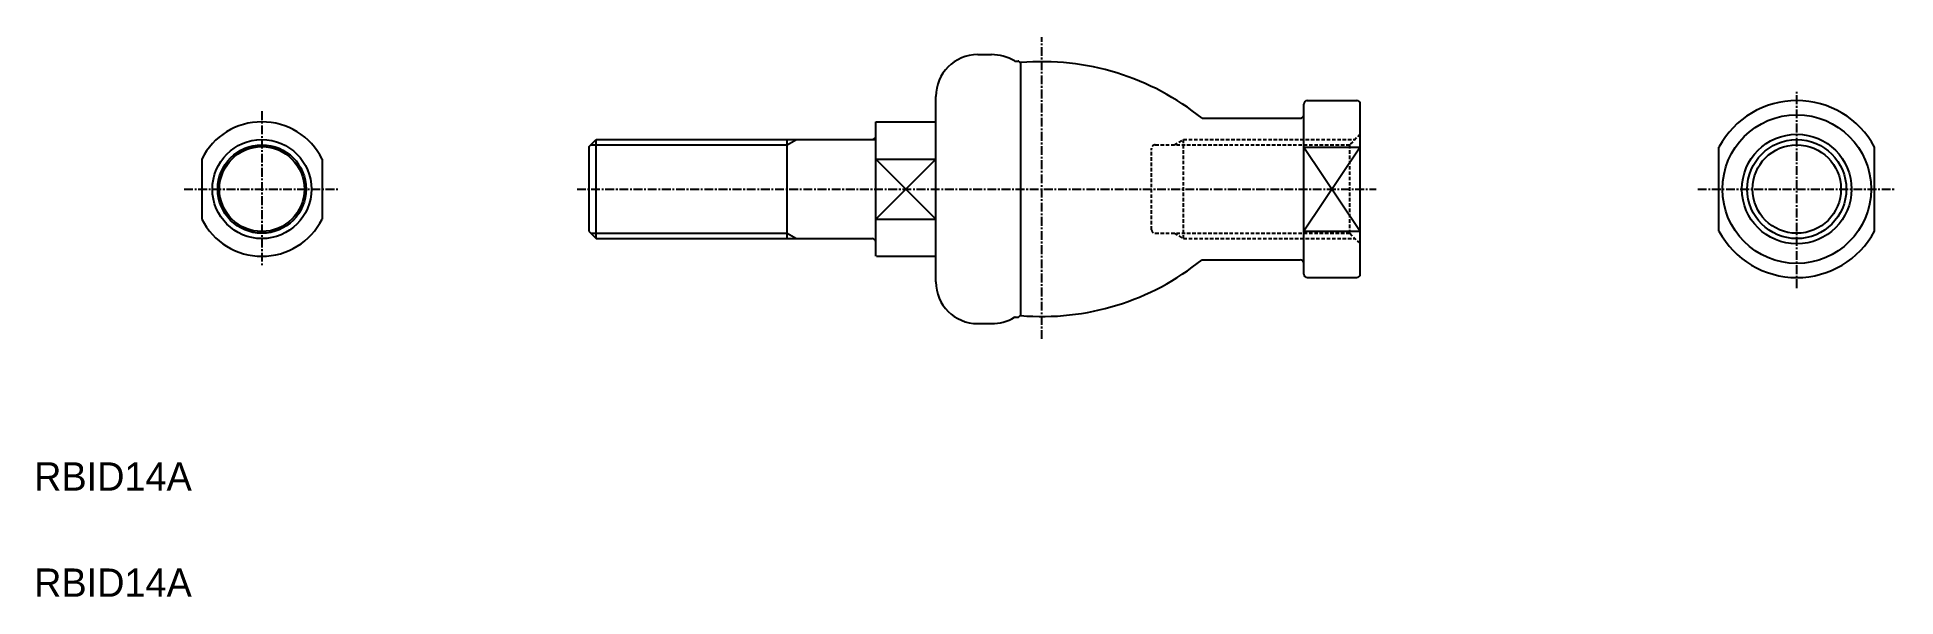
# Model space of a CAD drawing. Extents: x 17 to 279, y 88 to 167.
import ezdxf

# ---------------------------------------------------------------- set-up
doc = ezdxf.new("R2010")
doc.units = 0
doc.linetypes.add('CENTER', pattern=[2, 1.25, -0.25, 0.25, -0.25])
doc.linetypes.add('DASHED', pattern=[0.75, 0.5, -0.25])
doc.layers.get('0').update_dxf_attribs({"linetype": 'CONTINUOUS'})
doc.layers.add('CENTER', color=1, linetype='CENTER')

msp = doc.modelspace()

# ---------------------------------------------------------------- linework, layer by layer
at = {"color": 7, "linetype": 'CONTINUOUS'}
for p, q in [((149.63, 164.17), (151.57, 164.17)), ((154.92, 163.25), (155.36, 163.25)), ((155.71, 127.29), (155.71, 163.04)), ((143.71, 132.08), (143.71, 158.25)), ((196.21, 157.67), (203.21, 157.67)), ((181.34, 155.17), (195.21, 155.17)), ((195.71, 133.17), (195.71, 157.17)), ((195.71, 155.67), (195.71, 157.17)), ((195.71, 155.67), (195.71, 155.67)), ((203.71, 133.17), (203.71, 157.17)), ((135.21, 135.67), (135.21, 154.67)), ((135.21, 154.67), (143.51, 154.67)), ((94.71, 151.17), (95.71, 152.17)), ((94.71, 139.17), (94.71, 151.17)), ((95.71, 138.17), (95.71, 152.17)), ((95.71, 152.17), (135.21, 152.17)), ((122.71, 138.17), (122.71, 152.17)), ((195.71, 151.1), (203.71, 151.1)), ((254.4, 139.23), (254.4, 151.1)), ((276.4, 139.23), (276.4, 151.1)), ((39.95, 149.41), (39.95, 140.92)), ((56.95, 149.41), (56.95, 140.92)), ((135.21, 149.41), (143.71, 149.41)), ((135.21, 140.92), (143.71, 140.92)), ((94.71, 139.17), (95.71, 138.17)), ((95.71, 138.17), (134.71, 138.17)), ((195.71, 139.23), (203.71, 139.23)), ((135.32, 135.67), (143.51, 135.67)), ((181.34, 135.17), (195.21, 135.17)), ((195.71, 133.17), (195.71, 134.67)), ((196.21, 132.67), (203.21, 132.67)), ((149.63, 126.17), (151.57, 126.17)), ((154.92, 127.08), (155.36, 127.08))]:
    msp.add_line(p, q, dxfattribs=at)
at = {"color": 3, "linetype": 'DASHED'}
for p, q in [((203.71, 152.92), (202.21, 151.42)), ((174.21, 139.42), (174.21, 150.92)), ((174.71, 151.42), (202.21, 151.42)), ((177.41, 151.42), (178.71, 152.17)), ((178.71, 138.17), (178.71, 152.17)), ((178.71, 152.17), (202.96, 152.17)), ((202.21, 138.92), (202.21, 151.42)), ((174.71, 138.92), (202.21, 138.92)), ((177.41, 138.92), (178.71, 138.17)), ((178.71, 138.17), (202.96, 138.17)), ((202.21, 138.92), (203.71, 137.42))]:
    msp.add_line(p, q, dxfattribs=at)
at = {"color": 3, "linetype": 'CONTINUOUS'}
for p, q in [((94.96, 151.42), (122.71, 151.42)), ((122.71, 151.42), (124.01, 152.17)), ((195.71, 151.1), (203.71, 139.23)), ((203.71, 151.1), (195.71, 139.23)), ((135.21, 149.41), (143.71, 140.92)), ((135.21, 140.92), (143.71, 149.41)), ((94.96, 138.92), (122.71, 138.92)), ((122.71, 138.92), (124.01, 138.17))]:
    msp.add_line(p, q, dxfattribs=at)
at = {"color": 7, "linetype": 'CONTINUOUS'}
for centre, radius in [((265.4, 145.17), 10.5), ((265.4, 145.17), 7.75), ((48.45, 145.17), 7), ((48.45, 145.17), 6), ((265.4, 145.17), 6.25)]:
    msp.add_circle(centre, radius, dxfattribs=at)
at = {"color": 3, "linetype": 'CONTINUOUS'}
for centre, radius in [((48.45, 145.17), 6.25), ((265.4, 145.17), 7)]:
    msp.add_circle(centre, radius, dxfattribs=at)
at = {"color": 7, "linetype": 'CONTINUOUS'}
for centre, radius, start, end in [((149.63, 158.25), 5.92, 90, 180), ((151.56, 157.76), 6.41, 59.4316, 90), ((154.92, 163.45), 0.2, 239.4316, 270), ((155.36, 163.15), 0.1, 48.7072, 90), ((151.06, 158.26), 6.61, 45.267, 48.7072), ((158.71, 127.17), 36, 51.0576, 94.7802), ((196.21, 157.17), 0.5, 90, 180), ((203.21, 157.17), 0.5, 0, 90), ((265.4, 145.17), 12.5, 28.3576, 151.6424), ((195.21, 155.67), 0.5, 270, 0), ((48.45, 145.17), 9.5, 26.5254, 153.4747), ((134.71, 152.67), 0.5, 270, 0), ((48.45, 145.17), 9.5, 206.5253, 333.4746), ((134.71, 137.67), 0.5, 0, 90), ((265.4, 145.17), 12.5, 208.3576, 331.6424), ((158.71, 163.17), 36, 265.2198, 308.9424), ((195.21, 134.67), 0.5, 0, 90), ((149.63, 132.08), 5.92, 180, 270), ((196.21, 133.17), 0.5, 180, 270), ((203.21, 133.17), 0.5, 270, 0), ((151.56, 132.57), 6.41, 270, 300.5684), ((154.92, 126.88), 0.2, 90, 120.5684), ((155.36, 127.18), 0.1, 270, 311.2928), ((151.06, 132.07), 6.61, 311.2928, 314.733)]:
    msp.add_arc(centre, radius, start, end, dxfattribs=at)
at = {"color": 3, "linetype": 'DASHED'}
for centre, start, end in [((174.71, 150.92), 90, 180), ((174.71, 139.42), 180, 270)]:
    msp.add_arc(centre, 0.5, start, end, dxfattribs=at)
at = {"layer": 'CENTER', "color": 1, "linetype": 'CENTER'}
for p, q in [((158.71, 123.99), (158.71, 166.63)), ((265.4, 131.17), (265.4, 159.17)), ((48.45, 156.17), (48.45, 134.17)), ((37.45, 145.17), (59.45, 145.17)), ((92.99, 145.17), (205.93, 145.17)), ((251.4, 145.17), (279.4, 145.17))]:
    msp.add_line(p, q, dxfattribs=at)

# ---------------------------------------------------------------- texts
at = {"color": 7, "linetype": 'CONTINUOUS'}
for p in [(16.25, 102.56), (16.25, 87.56)]:
    msp.add_text('RBID14A', height=4, dxfattribs=at).set_placement(p)

doc.saveas('drawing.dxf')
